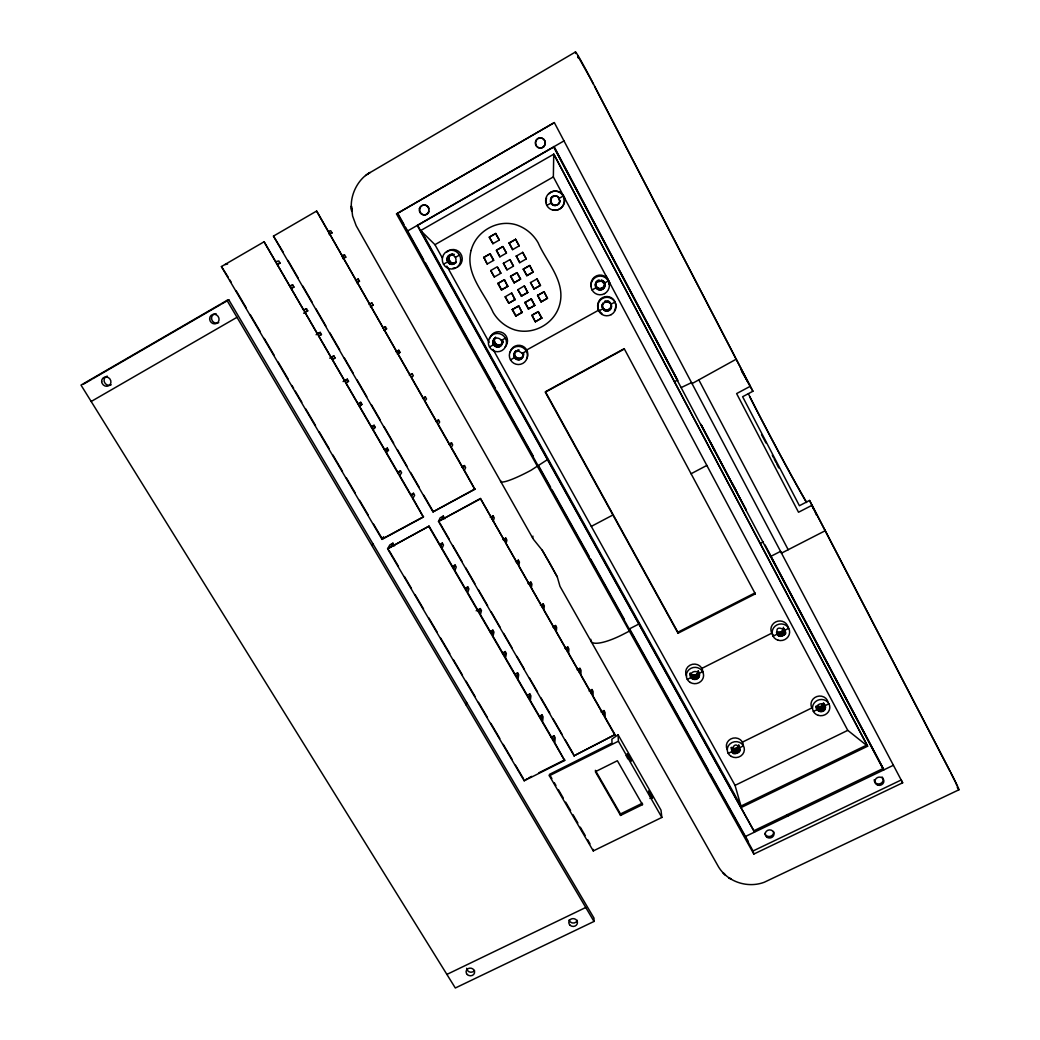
<?xml version="1.0" encoding="UTF-8"?>
<svg xmlns="http://www.w3.org/2000/svg" width="1040" height="1040" viewBox="0 0 1040 1040"><rect width="100%" height="100%" fill="white"/><g stroke="black" fill="none" stroke-linecap="round" stroke-linejoin="round"><path stroke-width="1.5" d="M867.646 746.2L847.769 730.353L553.358 176.917L553.735 154.063L867.646 746.2L741.364 807.443L735.046 785.369L493.064 349.375M577.135 669.76L579.93 668.33L579.826 672.919L568.659 653.328L568.867 648.908L567.775 646.997L564.98 648.44M614.978 734.63L574.054 755.794L614.978 734.63L605.189 717.431L605.046 712.465L603.98 710.58L601.094 712.036M394.485 545.844L392.912 543.179L389.818 544.921L387.608 548.808L524.199 780.78L564.655 760.5L554.814 742.807L555.152 737.62L554.073 735.774L551.226 737.204M567.775 646.997L567.554 651.391L556.309 631.657L556.647 627.445L555.542 625.521L552.747 626.964M554.073 735.774L553.722 740.935L542.62 721.799L543.075 716.794L541.996 714.922L539.136 716.378M549.354 775.749L549.458 774.371L612.027 743.067L611.871 739.167L618.072 734.76L661.011 810.173L661.843 817.44L593.281 850.928L549.354 775.749L618.397 741.221L618.072 734.76M555.542 625.521L555.204 629.72L543.881 609.843L544.336 605.826L543.231 603.889L540.423 605.345M541.996 714.922L541.528 719.914L530.348 700.648L530.92 695.825L529.828 693.953L526.968 695.409M524.199 780.78L527.371 778.531M543.231 603.889L542.763 607.893L531.362 587.886L531.934 584.064L530.829 582.101L528.021 583.583M529.828 693.953L529.243 698.75L517.985 679.354L518.687 674.726L517.582 672.828L514.722 674.297M452.348 254.137C445.341 255.476 449.761 266.643 455.741 262.691C448.812 269.295 442.377 255.294 452.01 254.28M455.416 262.86L456.365 262.145C451.477 266.487 445.718 257.517 451.243 254.579M493.038 341.302L494.442 339.157C492.037 344.201 500.422 347.893 502.606 342.758C500.448 351.897 487.825 344.175 494.91 338.078L494.208 339.508M493.506 340.21C496.353 335.049 504.504 340.067 501.332 344.968M522.886 355.576L523.406 352.846L523.536 354.003C523.315 364.676 508.313 358.033 515.944 350.662L514.02 354.198M523.536 354.003C523.575 360.594 512.798 358.891 514.761 352.651M557.7 204.724L558.675 203.983L556.582 205.179C550.251 207.805 547.742 196.599 554.398 195.975L553.189 196.443M552.552 204.841L553.111 204.633C549.952 203.047 550.303 197.99 553.28 196.43L552.721 196.508M558.194 204.178C563.134 201.032 553.956 193.167 558.337 197.379M559.832 201.916L560.092 200.668M517.582 672.828L516.88 677.443L505.544 657.917L506.363 653.471L505.258 651.56L502.385 653.042M530.829 582.101L530.244 585.91L518.765 565.773L519.454 562.146L518.336 560.17L515.528 561.665M595.517 284.219L595.686 282.802L595.569 285.363L595.504 283.998C593.788 292.656 607.893 291.018 604.474 282.984L604.799 285.545M547.794 459.407L531.063 470.249A36.582 5.109 -29.3 0 1 500.682 480.623M604.435 285.597L604.591 284.18M602.186 305.617L602.355 304.161L602.823 308.776C605.553 314.028 613.548 309.517 611.117 304.343L611.273 305.812M505.258 651.56L504.426 655.98L493.025 636.324L493.961 632.073L492.843 630.149L489.97 631.644M698.516 671.671C703.573 679.822 688.363 683.085 690.196 673.049C692.055 676.624 698.165 675.324 698.282 671.268M518.336 560.17L517.634 563.784L506.077 543.504L506.896 540.072L505.765 538.096L502.944 539.591M731.38 747.318C733.72 749.827 738.582 748.267 738.764 744.757M739.895 750.789C734.942 733.161 725.023 762.671 739.895 750.789L738.556 745.771M778.479 635.804C770.367 618.605 798.304 635.7 778.479 635.804L776.763 631.735C779.74 633.659 784.212 630.838 783.393 627.276M818.74 711.074L816.686 706.368L820.963 706.498L823.355 703.079L825.474 707.759C824.707 713.778 815.633 712.088 815.88 706.212M492.843 630.149L491.894 634.387L480.402 614.588L481.468 610.532L480.35 608.595L476.177 610.779M615.017 735.28L480.428 498.485L438.503 521.43L574.054 755.794M466.037 704.886L466.635 702.455M505.765 538.096L504.933 541.502L480.428 498.485M480.35 608.595L479.271 612.638L467.701 592.696L468.897 588.835L467.766 586.885L464.984 588.354M493.298 521.066L494.247 517.855L493.103 515.866L490.282 517.374M492.141 519.051L493.103 515.866M467.766 586.885L466.57 590.733L454.922 570.661L456.235 566.995L455.091 565.032L452.309 566.514M429.078 526.123L387.608 548.808L429.078 526.123L453.765 568.672L455.091 565.032M535.379 321.828L541.827 317.993L538.343 311.61L532.025 315.12L535.379 321.828L531.882 315.419L538.343 311.61M356.72 282.802L359.502 281.203L358.28 279.058L355.901 279.955L316.628 211.042L273.468 236.106L432.978 511.888L474.838 489.307L464.386 470.34L465.634 467.597L464.477 465.569L461.643 467.116M547.417 298.389L544.024 291.694L537.563 295.49L541.06 301.938L547.417 298.389L544.024 291.694M522.249 357.825L523.367 355.173M521.508 358.748L522.171 357.162M442.039 548.47L443.482 545.012L442.338 543.036L439.543 544.518M520.572 359.45L521.235 357.851M440.882 546.468L442.338 543.036M519.467 359.879L520.156 358.28M502.398 343.122L503.074 341.679M518.297 360.009L518.986 358.41M517.127 359.827L517.829 358.228M595.699 283.023L596.947 280.982L595.764 284.154M602.459 305.253C603.525 300.859 610.48 300.95 611.312 305.448M516.048 359.359L516.763 357.747M602.706 307.645C604.422 311.168 610.103 310.479 611.039 306.709L611.234 307.84M541.06 301.938L547.521 298.129M515.125 358.618L515.853 357.019M441.844 519.246L443.3 516.048L444.86 518.739M515.229 352.196L518.44 350.935L518.96 349.791M517.27 351.065L517.803 349.908M515.151 356.07L514.423 357.656L510.484 359.84M464.477 465.569L463.216 468.299L451.308 447.395L452.686 444.873L451.529 442.832L448.682 444.392M513.994 356.551L514.722 354.978M513.851 355.368L514.592 353.808M534.716 305.474L531.349 298.779L524.875 302.575L528.385 309.01L534.716 305.474L531.206 299.039L524.875 302.575M432.978 511.888L474.981 488.93M303.628 313.222L307.736 310.869L306.514 308.737L303.628 309.933L264.082 241.787L221.416 266.552L382.044 539.37L423.384 517.062L412.919 498.277L414.648 495.274L413.491 493.272L410.683 494.793M528.385 309.01L534.846 305.201M534.04 289.029L530.53 282.568L534.04 289.029L540.41 285.467L537.017 278.785M451.529 442.832L450.138 445.341L438.152 424.294L439.66 421.993L438.49 419.926L435.734 421.447M390.975 546.611L392.912 543.179M522.054 312.533L518.713 305.838L512.226 309.647L515.736 316.056L522.054 312.533L518.713 305.838M500.591 345.891L502.866 342.043M413.491 493.272L411.736 496.249L399.737 475.566L401.609 472.784L400.439 470.769L397.631 472.303M499.642 346.606L501.878 343.681M501.969 342.68L503.035 340.873M498.537 347.035L500.942 344.383M497.367 347.165L498.706 344.929L499.863 344.799M515.736 316.056L522.223 312.247M382.044 539.37L383.643 536.692M496.197 346.983L497.549 344.747L498.706 344.929M495.105 346.502L496.47 344.279L497.549 344.747M371.774 545.376L372.827 543.647M527.696 292.591L524.329 285.896L517.829 289.692L521.352 296.14L527.696 292.591L524.329 285.896M494.169 345.748L495.547 343.538L494.273 340.327L492.869 342.485M494.845 342.589L493.454 344.786L489.502 346.996M493.012 343.681L494.416 341.497M494.247 339.274L495.404 337.506M521.352 296.14L527.852 292.344M438.49 419.926L436.969 422.214L424.892 401.024L426.53 398.944L425.347 396.864L422.604 398.398M400.439 470.769L398.554 473.538L386.477 452.712L388.479 450.138L387.309 448.11L384.488 449.657M515.021 299.689L511.68 292.994L505.167 296.79L508.703 303.225L515.021 299.689L511.68 292.994M533.156 272.103L529.776 265.421L523.25 269.191L526.786 275.678L533.156 272.103L529.62 265.603L523.25 269.191M508.703 303.225L515.203 299.429M517.829 289.692L521.521 295.893M526.786 275.678L533.299 271.908M453.752 263.744C458.965 261.001 454.298 252.447 449.202 255.515M558.597 204.022L559.455 202.046M494.676 338.429L495.625 337.155M387.309 448.11L385.281 450.658L373.113 429.689L375.258 427.336L374.075 425.282L371.254 426.842M515.801 273.286L510.536 276.354L514.072 282.828L520.598 279.045L517.075 272.571M592.059 289.965L596.115 287.716L596.05 286.312L598.741 288.522L602.199 288.132L603.915 286.481L604.11 287.872M425.347 396.864L423.696 398.931L411.528 377.585L413.322 375.726L412.126 373.646L409.37 375.18M505.167 296.79L508.898 302.952M514.072 282.828L520.598 279.045M507.741 286.39L504.4 279.708L497.861 283.491L501.41 289.952L507.741 286.39L504.4 279.708M501.41 289.952L507.936 286.156M374.075 425.282L371.917 427.622L359.658 406.497L361.946 404.365L360.75 402.311L357.929 403.884M526.253 258.921L522.717 252.408L526.253 258.921L519.714 262.678L516.347 256.009L519.714 262.678M412.126 373.646L410.332 375.479L398.073 353.977L400.01 352.352L398.814 350.246L396.045 351.806M507 269.854L503.438 263.354L507 269.854L513.539 266.097L509.99 259.597L503.438 263.354M360.75 402.311L358.449 404.417L346.112 383.149L348.543 381.238L347.334 379.158L343.096 381.55M500.864 273.234L497.315 266.76L490.75 270.53L494.312 277.017L500.864 273.234L498.03 268.06M494.312 277.017L490.75 270.53M532.948 536.185L532.506 537.498L533.494 539.396L542.217 550.225L550.03 563.563L557.258 576.862L559.988 586.339L718.549 866.892C727.701 882.076 747.903 888.485 764.335 882.219L958.958 789.789M509.99 259.597L513.344 266.279M398.814 350.246L396.864 351.858L384.527 330.2L386.594 328.809L385.398 326.69L382.629 328.25M347.334 379.158L344.89 381.056L332.462 359.632L335.036 357.955L333.827 355.862L329.732 358.176M519.168 245.882L515.619 239.343L519.168 245.882L512.616 249.626L509.054 243.087L515.619 239.343M365.612 175.552L369.954 172.51C357.591 179.296 349.102 196.248 351.754 211.289L351.39 205.985L352.599 215.982L356.161 225.693L532.766 538.187M512.616 249.626L509.249 242.957M597.012 282.074L601.51 280.956L604.682 284.336M506.454 253.084L502.892 246.571L506.454 253.084L499.876 256.841L496.314 250.315L502.684 246.701M367.601 174.031L575.445 52M499.876 256.841L496.548 250.172L502.892 246.571M487.188 264.03L483.873 257.361L490.204 253.76L493.766 260.273L487.188 264.03L483.873 257.361M385.398 326.69L383.318 328.068L370.877 306.254L373.1 305.097L371.878 302.965L369.655 304.096L357.136 282.126L359.502 281.203M333.827 355.862L331.24 357.513L318.721 335.946L321.438 334.49L320.216 332.384L317.486 333.814L304.876 312.078L307.736 310.869M483.613 257.517L490.204 253.76M277.303 264.706L280.046 263.107L278.798 260.949L275.613 261.664M329.212 234.546L332.007 232.921L330.759 230.75L328.094 231.153M226.993 300.391L81.003 385.086L455.325 988L594.009 921.44L593.996 918.099L228.826 299.845L226.993 300.391L594.009 921.44M83.538 384.124L91.572 379.47M92.807 378.742L220.454 304.694M221.845 303.888L228.826 299.845M396.513 213.928L554.333 122.603L396.513 213.928L753.831 854.061L902.655 782.795L901.186 780L753.077 850.967L753.831 854.061M289.965 286.52L292.708 284.934L293.943 287.066L291.2 288.652M341.783 256.594L344.565 254.995L345.8 257.153L343.018 258.752M91.182 401.479L236.99 317.304M407.212 231.192L563.992 140.907M553.735 146.991L417.651 225.342L754.559 832.104L417.209 225.433M303.771 310.31L306.514 308.737M355.498 280.657L358.28 279.058M421.057 230.49L741.026 806.065L867.009 744.939L553.826 154.154L420.641 230.581L434.954 244.673L553.358 176.917M316.108 334.724L320.216 332.384M369.109 304.538L371.878 302.965M495.768 233.48L489.164 237.211L492.973 243.646L489.411 237.107L495.768 233.48L499.33 240.032L492.739 243.776M443.508 264.173L449.566 260.871M455.468 257.361L459.472 255.086M546.793 205.374L551.46 202.878L551.59 204.061M563.16 196.053L559.065 198.393L559.637 200.811M318.708 336.05L321.438 334.49M370.331 306.67L373.1 305.097M509.054 243.087L515.437 239.46M332.306 359.489L335.036 357.955M383.838 330.369L386.594 328.809M516.165 256.165L522.717 252.408M497.861 283.491L504.192 279.916M510.536 276.354L516.893 272.766L520.429 279.253M443.3 516.048L440.167 517.816L438.503 521.43L480.324 498.927M345.709 382.824L348.543 381.238M397.241 353.899L400.01 352.352M530.53 282.568L536.887 278.993L540.41 285.467M534.183 288.795L540.527 285.246M512.226 309.647L518.544 306.111M537.563 295.49L543.92 291.941M359.125 405.938L361.946 404.365M535.522 321.516L541.827 317.993M501.384 340.379L505.362 338.169M608.322 280.93L604.253 283.192L604.084 282.074M372.45 428.896L375.258 427.336M526.734 349.96L598.728 310.141M522.756 354.393L522.327 353.288L526.279 351.104M598.793 310.999L602.823 308.776L602.16 305.344L602.394 307.658M614.926 302.081L610.883 304.317L609.999 302.263L610.194 303.342M385.671 451.685L388.479 450.138M624.286 349.037L545.311 392.21L678.041 633.23L755.313 593.866L754.923 592.943L677.846 632.229L678.041 633.23M423.592 516.659L382.304 538.941L373.607 524.186M674.427 381.745L677.664 380.003M499.33 240.032L495.534 233.584M575.874 53.547A40.287 1.3 62.7 0 1 594.139 85.293L752.908 391.248L742.625 396.721L799.409 505.713L809.575 500.448L950.092 771.225A36.231 1.066 61.8 0 1 958.412 789.217M452.647 264.186L454.649 263.133M591.305 526.383L612.924 514.982M691.041 473.772L706.836 465.426M451.451 264.329L453.479 263.263M450.268 264.147L452.309 263.081M760.175 543.491L763.373 541.853M449.163 263.653L451.217 262.6M589.108 691.002L591.994 689.533L593.073 691.418L593.086 696.202L604.11 715.533L603.98 710.58M448.214 262.886L450.281 261.846M701.87 668.382L771.81 633.152M687.271 679.393L691.106 677.456L690.118 673.53M702.624 671.658L698.789 673.595C696.696 669.487 689.585 671.892 690.729 676.455M773.058 636.207L776.971 634.231M784.797 630.292L788.723 628.316M528.801 777.816L531.674 776.373M538.85 772.785L564.694 759.837M625.976 755.794L628.485 754.546C637.13 771.745 622.856 749.411 628.485 754.546M627.055 757.679L629.564 756.444M627.575 758.732L630.071 757.484M742.417 742.131L811.863 707.915A8.645 8.034 -13.7 0 1 816.829 696.553A8.645 8.034 -13.7 0 1 828.035 702.273M728.208 753.376L732.017 751.491L731.068 747.734M739.635 747.747L743.457 745.862M813.384 711.451L817.258 709.54C814.255 703.534 825.76 701.025 825.474 707.759M825.045 705.705L828.932 703.794M649.922 798.486L652.418 797.251C644.163 779.948 652.6 803.868 652.418 797.251M620.555 815.425L620.49 813.956L642.356 803.218L642.473 804.648L620.555 815.425L595.361 771.693L617.37 760.734L642.473 804.648M735.046 785.369L847.769 730.353M447.031 260.754L449.111 259.753M446.901 974.415L585.754 907.478M754.182 830.609L882.934 768.599L883.623 769.977L553.644 146.874M745.095 836.654L893.412 765.258M446.875 259.532L448.968 258.544M447.044 258.323L449.124 257.348M452.686 255.112L454.363 254.332M447.512 257.192L449.579 256.243M451.503 254.917L453.18 254.15M448.24 256.243L450.307 255.294M554.866 205.53L556.582 205.179M604.552 301.418L605.657 300.976L605.8 302.055M604.578 301.678L608.049 301.301L610.74 303.498M553.657 205.335L553.02 204.672M290.927 288.054L293.943 287.066M289.679 285.883L292.708 284.934M343.291 257.829L345.8 257.153M550.433 201.877L551.46 202.878M342.043 255.645L344.565 254.995M276.874 263.835L280.046 263.107M221.416 266.552L228.189 277.173M225.108 264.576L227.578 264.069M550.979 198.237L551.733 197.262M557.388 196.599L558.74 197.301M329.342 233.35L332.007 232.921M264.082 241.787L423.384 517.062M273.468 236.106L283.283 252.304M555.594 195.832L556.699 196.027L553.852 196.053M316.628 211.042L474.838 489.307M554.112 205.166L555.386 205.309M518.44 350.935L522.327 353.288M609.089 301.509L608.01 301.028L608.166 302.094M495.547 343.538L496.47 344.279M603.356 280.891L604.513 283.205M824.694 529.854L825.279 530.699L781.495 553.137L780.559 551.369L770.562 556.491L770.12 555.594M229.762 279.851L231.348 282.529M236.106 290.615L246.272 307.892M250.211 314.587L260.325 331.747M264.225 338.39L274.261 355.433M278.148 362.024L288.106 378.937M291.954 385.489L293.605 388.284M295.256 391.092L301.847 402.285M305.669 408.785L315.497 425.464M319.293 431.925L329.043 448.487M332.813 454.896L342.498 471.341M346.242 477.698L355.056 492.674M359.58 500.344L368.329 515.216M389.064 550.433L398.463 566.397M404.43 576.537L411.437 588.432M415.051 594.568L423.553 608.998M428.675 617.708L437.112 632.047M440.674 638.092L449.826 653.627M453.362 659.633L462.436 675.064M465.959 681.031L474.981 696.345M478.465 702.286L487.422 717.496M490.893 723.385L499.785 738.504M503.23 744.354L512.07 759.369M515.489 765.18L523.471 778.726M550.264 775.762L551.889 778.544M554.32 782.704L555.945 785.486M558.389 789.659L563.251 797.992M565.682 802.165L570.557 810.498M572.988 814.658L577.863 823.004M580.294 827.164L585.169 835.497M587.6 839.67L590.031 843.843M428.909 526.591L564.655 760.5M288.002 260.468L298.116 277.953M302.796 286.039L312.052 302.055M315.939 308.776L325.897 326.001M329.758 332.67L339.651 349.765M344.227 357.695L353.301 373.373M357.097 379.938L366.847 396.799M371.423 404.716L380.302 420.069M384.046 426.543L393.653 443.17M397.384 449.592L406.926 466.102M410.618 472.485L419.302 487.513M423.761 495.222L433.173 511.498M439.881 523.094L449.215 539.227M452.829 545.48L462.098 561.496M465.673 567.697L474.877 583.609M478.439 589.771L487.578 605.566M491.114 611.676L500.188 627.38M503.698 633.451L511.966 647.738M516.945 656.357L524.407 669.253M529.425 677.924L537.511 691.899M540.956 697.853L549.783 713.128M553.202 719.03L561.964 734.201M565.357 740.064L573.287 753.766M595.348 770.328L620.49 813.956M579.93 668.33L581.009 670.241L580.918 674.843L592.007 694.304L591.994 689.533M618.397 741.221L661.843 817.44M542.217 550.225L557.258 576.862M744.367 375.583L750.321 386.269L736.619 393.588L798.525 512.252L812.071 505.258L814.528 510.614M397.644 213.109L403.949 224.406M405.535 227.24L423.67 259.74M425.243 262.574L495.43 388.349M497.003 391.183L533.286 456.196M538.798 466.076L550.576 487.188M552.149 490.009L589.056 556.153M590.629 558.974L624.403 619.489M629.902 629.356L708.63 770.445M710.203 773.266L747.994 840.996M397.514 213.811L753.077 850.967M752.908 391.248L749.164 384.488A93.964 3.003 62.2 0 0 745.446 377.871M434.954 244.673L442.325 257.972M446.849 266.11L489.138 342.303M498.082 283.27L501.631 289.705M512.408 309.361L515.918 315.757M677.846 632.229L545.428 391.729L624.208 348.66L755.313 593.866M710.892 443.17L710.697 442.884M489.957 253.916L493.532 260.442M538.213 311.896L541.71 318.305M510.731 276.146L514.267 282.607M525.031 302.315L528.528 308.724M523.419 268.996L526.942 275.483M537.68 295.243L541.177 301.665M711.269 443.872L711.737 444.756M713.544 448.318L714.779 450.593L712.27 445.757M733.499 485.862L732.342 483.704L734.903 488.644M735.423 489.632L736.593 491.777L736.047 490.698M563.368 195.598L564.889 198.471M606.086 275.912L609.908 283.088M554.398 147.199L676.702 378.391M764.972 544.882L883.428 768.794M553.709 146.497L677.768 380.705M701.974 426.283L746.213 510.081L700.947 424.307L702.312 427.18M883.74 769.73L768.534 552.11L768.963 552.981M554.333 122.603L902.655 782.795M734.032 486.85L735.631 489.892M713.011 447.317L710.996 443.469M698.854 379.938L788.203 549.705M735.397 357.799L595.816 88.816A43.147 1.391 62.7 0 0 594.581 86.463M748.033 382.148L736.151 359.229L692.042 383.604L691.535 382.629L681.161 387.595M813.332 507.975L947.869 767.208A38.844 1.131 61.8 0 1 949.78 770.926M953.784 778.843L952.341 775.957A38.844 1.131 61.8 0 0 950.69 772.681M954.408 780.143L954.98 781.326M809.575 500.448L811.681 504.946A93.964 3.003 62.2 0 1 813.488 508.963M955.487 782.379L955.929 783.328M823.81 703.209L825.396 706.706M823.134 704.119L825.253 708.799M822.64 705.081L824.746 709.774M821.899 705.887L824.005 710.593M820.963 706.498L823.056 711.204M819.897 706.875L821.99 711.581M818.779 706.979L820.859 711.685M783.991 628.628L785.174 631.306M783.471 628.355L785.252 632.398M817.687 706.797L819.754 711.503M783.263 629.421L785.044 633.464M816.348 706.875L817.895 710.398M782.769 630.396L784.537 634.452M956.293 784.147L956.982 785.837M782.028 631.228L783.783 635.297M781.092 631.865L782.847 635.934M780.013 632.242L781.768 636.311M778.882 632.346L780.624 636.428M777.777 632.177L779.506 636.246M776.477 632.411L777.608 635.115M699.166 674.596L698.126 670.683M602.316 306.813C603.278 312.052 611.754 310.83 611.234 305.526L611.429 306.644M610.688 303.225L611.156 304.616M787.423 814.593L787.878 816.062M739.089 746.005L740.09 749.762M738.075 746.707L739.414 751.738M737.36 747.513L738.686 752.531M736.45 748.111L737.763 753.142M735.41 748.475L736.71 753.506M734.305 748.566L735.605 753.61M733.213 748.397L734.5 753.441M732.225 747.981L733.499 752.999M731.692 748.579L732.641 752.349M698.607 672.724L699.257 675.662M698.087 672.308L699.062 676.715M697.606 673.27L698.581 677.677M696.891 674.089L697.853 678.509M695.968 674.713L696.93 679.133M694.915 675.077L695.877 679.51M693.81 675.194L694.746 679.614M692.705 675.012L693.641 679.445M691.691 674.583L692.614 679.003M690.846 673.907L691.756 678.327M610.545 307.814L610.74 308.945M609.128 301.782L609.258 302.588M609.804 308.737L609.986 309.881M608.842 309.452L609.011 310.596M606.879 301.119L606.996 301.912M604.604 286.754L604.409 285.376C603.72 290.095 596.141 289.939 595.621 285.194L595.686 286.572M607.737 309.881L607.893 311.038M603.395 281.112L603.551 282.204M606.554 310.011L606.71 311.168M602.472 280.345L602.615 281.45M603.161 287.417L603.343 288.834M605.384 309.842L605.527 310.986M601.38 279.864L601.51 280.956M602.199 288.132L602.368 289.549M604.305 309.361L604.435 310.505M638.742 622.999L638.859 624.039L629.2 628.992L629.382 631.111L622.934 634.426A35.672 9.386 -29 0 1 590.85 639.34M602.836 303.056L602.953 304.148M603.395 308.607L603.512 309.751M601.094 288.561L601.25 290.004M599.911 288.704L600.041 290.134M599.027 279.812L599.118 280.904M351.481 208.351L351.715 211.107M598.741 288.522L598.858 289.952M597.909 280.254L597.987 281.346M597.662 288.041L597.753 289.458M596.739 287.287L596.83 288.704M596.193 281.918L596.258 283.036M593.281 849.394L593.281 850.928M958.1 788.749A36.231 1.066 61.8 0 1 957.242 787.449M578.006 57.772A33.319 1.079 62.7 0 1 577.72 57.057M577.603 55.822A33.319 1.079 62.7 0 1 578.188 56.641L589.784 77.337A43.147 1.391 62.7 0 1 593.359 84.123M429.156 211.315A4.992 4.81 75.2 0 1 421.733 213.954A4.992 4.81 75.2 0 1 421.746 205.803A4.992 4.81 75.2 0 1 429.156 208.728M882.128 777.01A4.511 4.121 -13.5 0 1 880.113 783.731A4.511 4.121 -13.5 0 1 874.224 779.701M773.539 831.558A4.42 4.056 -6.9 0 1 770.094 836.42A4.42 4.056 -6.9 0 1 764.881 833.365M761.54 434.629A46.865 1.144 62.2 0 1 765.973 443.014M772.291 455.182A46.865 1.144 62.2 0 1 773.591 457.717M774.215 458.965A46.865 1.144 62.2 0 1 776.035 462.527M776.607 463.658A46.865 1.144 62.2 0 1 778.739 467.922M806.52 502.541A97.604 3.12 62.2 0 1 790.153 473.382M789.503 472.186A97.604 3.12 62.2 0 1 749.671 396.63M740.818 369.356A97.604 3.12 62.2 0 1 743.626 374.296M815.126 511.927A97.604 3.12 62.2 0 1 816.556 515.268M805.974 501.267A93.964 3.003 62.2 0 1 748.384 393.835M742.04 371.865A93.964 3.003 62.2 0 1 744.744 376.623M510.263 351.767A9.035 8.957 65.4 0 1 522.457 346.034A9.035 8.957 65.4 0 1 526.578 358.982M601.952 313.56A9.204 9.074 -68.4 0 1 599.001 300.937A9.204 9.074 -68.4 0 1 611.533 297.843A9.204 9.074 -68.4 0 1 614.458 310.466M686.621 676.065A8.593 8.125 -7.1 0 1 692.393 664.3A8.593 8.125 -7.1 0 1 702.819 672.49M773.084 634.894A8.736 8.242 -15.2 0 1 775.684 621.933A8.736 8.242 -15.2 0 1 788.099 627.328M218.738 322.621A4.875 4.602 54 0 1 211.757 319.566A4.875 4.602 54 0 1 216.073 313.638M111.228 384.761A4.823 4.459 48.6 0 1 104.533 382.343A4.823 4.459 48.6 0 1 107.263 376.116M577.343 920.348A4.316 3.913 4.4 0 1 569.023 920.049M474.552 970.489A4.251 3.822 9.1 0 1 466.661 968.279M727.285 749.593A8.502 7.917 -7.4 0 1 733.083 738.127A8.502 7.917 -7.4 0 1 743.327 746.135M489.892 338.247A9.074 8.97 65.7 0 1 503.126 333.021A9.074 8.97 65.7 0 1 504.803 347.308M591.201 286.533A9.269 9.113 -73.3 0 1 599.157 275.106A9.269 9.113 -73.3 0 1 609.193 284.505M455.468 267.813A9.308 9.061 73.8 0 1 453.115 268.073M446.771 252.096A9.308 9.061 73.8 0 1 460.395 253.266A9.308 9.061 73.8 0 1 457.665 266.929M549.029 193.765A9.503 9.217 -85.8 0 1 562.068 193.986A9.503 9.217 -85.8 0 1 561.782 207.428L559.832 208.897A9.503 9.217 -85.8 0 1 552.825 209.716M546.455 202.891A9.503 9.217 -85.8 0 1 546.546 197.977M471.107 250.432C464.906 273.754 484.302 292.851 493.155 312.442C498.017 320.71 505.7 326.937 514.826 329.901C533.442 335.309 554.385 323.804 559.572 305.006C566.15 281.723 546.702 262.431 538.109 242.71C533.221 234.247 525.447 227.838 516.165 224.796C497.211 219.037 476.034 231.387 471.107 250.432M731.328 879.307L728.754 877.656L731.328 879.307M725.4 875.004L723.112 872.781L725.4 875.004M543.686 146.575A5.109 4.914 -87.5 0 0 541.645 137.982A5.109 4.914 -87.5 0 0 535.509 144.144A5.109 4.914 -87.5 0 0 543.686 146.575M419.406 208.598A5.005 4.823 75.1 0 0 425.321 214.825A5.005 4.823 75.1 0 0 427.492 206.518A5.005 4.823 75.1 0 0 419.406 208.598M543.816 146.692A5.096 4.901 -87.5 0 0 541.775 138.125A5.096 4.901 -87.5 0 0 535.652 144.261A5.096 4.901 -87.5 0 0 543.816 146.692M877.903 785.213A4.524 4.134 -13.4 0 0 883.818 780.299A4.524 4.134 -13.4 0 0 876.46 778.193A4.524 4.134 -13.4 0 0 877.903 785.213M767.182 837.395A4.433 4.056 -6.9 0 0 774.046 834.106A4.433 4.056 -6.9 0 0 767.637 830.362A4.433 4.056 -6.9 0 0 767.182 837.395M778.102 640.224A8.788 8.294 -15.1 0 0 789.464 630.357A8.788 8.294 -15.1 0 0 775.086 626.184A8.788 8.294 -15.1 0 0 778.102 640.224M611.182 314.652A9.269 9.139 -68.2 0 0 611.676 298.623A9.269 9.139 -68.2 0 0 597.701 306.332A9.269 9.139 -68.2 0 0 611.182 314.652M690.274 682.461A8.658 8.177 -7 0 0 703.586 675.792A8.658 8.177 -7 0 0 690.976 668.304A8.658 8.177 -7 0 0 690.274 682.461M509.678 352.911A9.1 9.022 64.6 0 0 520.572 364.286A9.1 9.022 64.6 0 0 524.875 349.18A9.1 9.022 64.6 0 0 509.678 352.911M209.638 318.968A4.901 4.615 53.9 0 0 216.853 323.284A4.901 4.615 53.9 0 0 216.567 314.964A4.901 4.615 53.9 0 0 209.638 318.968M101.66 381.498A4.849 4.485 48.6 0 0 108.836 385.723A4.849 4.485 48.6 0 0 108.394 377.598A4.849 4.485 48.6 0 0 101.66 381.498M569.998 925.184A4.329 3.926 4.4 0 0 577.278 923.689A4.329 3.926 4.4 0 0 572.117 918.684A4.329 3.926 4.4 0 0 569.998 925.184M467.311 974.558A4.277 3.835 9.1 0 0 474.461 973.115A4.277 3.835 9.1 0 0 469.287 968.201A4.277 3.835 9.1 0 0 467.311 974.558M731.159 756.379A8.567 7.969 -7.3 0 0 744.367 749.892A8.567 7.969 -7.3 0 0 731.952 742.56A8.567 7.969 -7.3 0 0 731.159 756.379M818.35 715.377A8.697 8.086 -13.6 0 0 829.66 705.783A8.697 8.086 -13.6 0 0 815.451 701.675A8.697 8.086 -13.6 0 0 818.35 715.377M488.67 340.002A9.178 9.074 64.9 0 0 499.668 351.468A9.178 9.074 64.9 0 0 503.932 336.245A9.178 9.074 64.9 0 0 488.67 340.002M604.552 293.644A9.373 9.217 -73.1 0 0 605.046 277.433A9.373 9.217 -73.1 0 0 590.954 285.246A9.373 9.217 -73.1 0 0 604.552 293.644M442.611 256.997A9.425 9.178 73.5 0 0 453.817 268.749A9.425 9.178 73.5 0 0 458.016 253.097A9.425 9.178 73.5 0 0 442.611 256.997M561.418 207.623A9.62 9.334 -85.9 0 0 557.583 191.464A9.62 9.334 -85.9 0 0 545.896 203.034A9.62 9.334 -85.9 0 0 561.418 207.623"/></g></svg>
